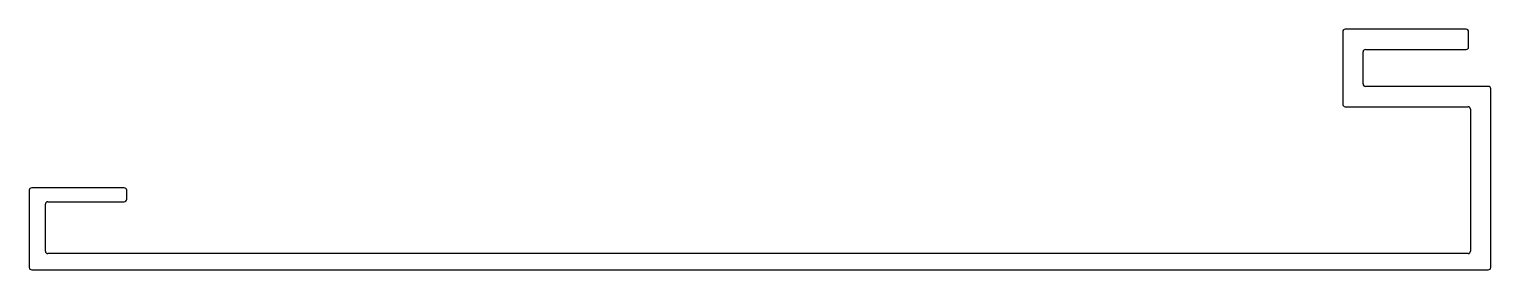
# Model space of a CAD drawing. Extents: x -98 to 131, y 19 to 56.
import ezdxf

# ---------------------------------------------------------------- set-up
doc = ezdxf.new("R2010")
doc.units = 0
doc.layers.get('0').update_dxf_attribs({"linetype": 'CONTINUOUS'})

msp = doc.modelspace()

# ---------------------------------------------------------------- linework, layer by layer
at = {"linetype": 'CONTINUOUS'}
for p, q in [((107.45, 55.88), (107.45, 44.51)), ((126.74, 56.26), (107.83, 56.26)), ((127.12, 53.46), (127.12, 55.88)), ((110.63, 47.69), (110.63, 52.7)), ((111.01, 53.08), (118.87, 53.08)), ((118.87, 53.08), (122.81, 53.08)), ((122.81, 53.08), (126.74, 53.08)), ((130.21, 47.31), (111.01, 47.31)), ((130.59, 18.98), (130.59, 46.92)), ((107.83, 44.13), (127.04, 44.13)), ((127.42, 43.75), (127.42, 21.52)), ((-98.02, 31.05), (-98.02, 18.98)), ((-83.16, 31.43), (-97.64, 31.43)), ((-82.78, 29.62), (-82.78, 31.05)), ((-95.48, 21.52), (-95.48, 28.86)), ((-95.1, 29.24), (-83.16, 29.24)), ((127.04, 21.14), (-95.1, 21.14)), ((-97.64, 18.6), (130.21, 18.6))]:
    msp.add_line(p, q, dxfattribs=at)
for centre, start, end in [((107.83, 55.88), 90, 180), ((126.74, 55.88), 0, 90), ((111.01, 52.7), 90, 180), ((126.74, 53.46), 270, 360), ((111.01, 47.69), 180, 270), ((130.21, 46.92), 0, 90), ((107.83, 44.51), 180, 270), ((127.04, 43.75), 0, 90), ((-97.64, 31.05), 90, 180), ((-83.16, 31.05), 0, 90), ((-95.1, 28.86), 90, 180), ((-83.16, 29.62), 270, 0), ((-95.1, 21.52), 180, 270), ((127.04, 21.52), 270, 0), ((-97.64, 18.98), 180, 270), ((130.21, 18.98), 270, 360)]:
    msp.add_arc(centre, 0.381, start, end, dxfattribs=at)

doc.saveas('drawing.dxf')
